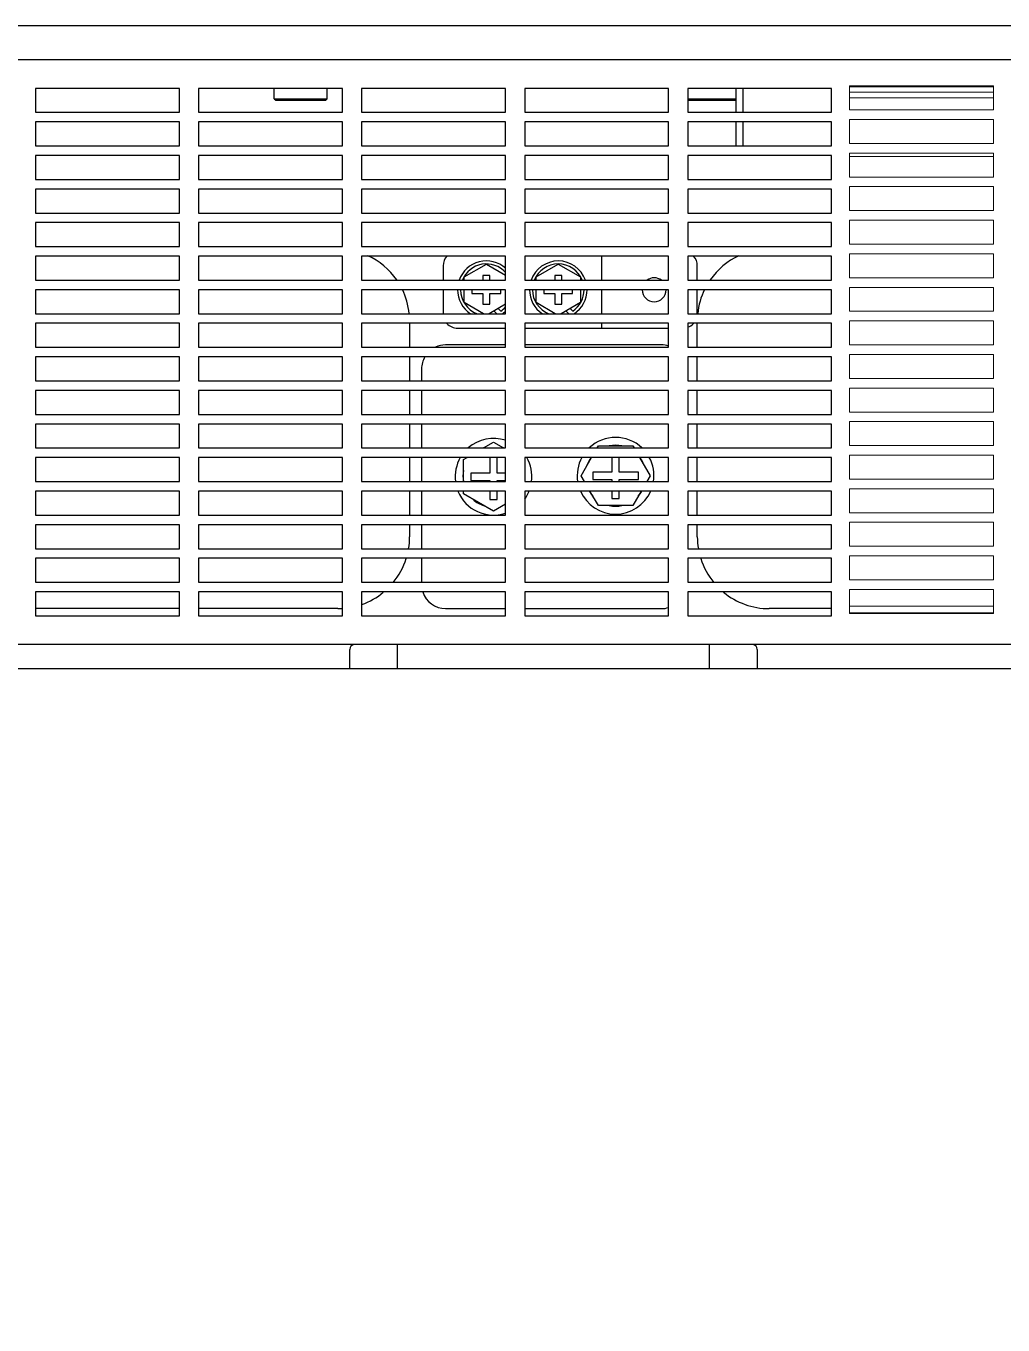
# Model space of a CAD drawing. Header units: millimetres. Extents: x 55614 to 110757, y -66981 to -47484.
# Drawn here: x 64354.6 to 64558.4, y -56817.1 to -56546.2 of the extents above; entities that cross this region are included whole.
import ezdxf

# ---------------------------------------------------------------- set-up
doc = ezdxf.new("R2010")
doc.units = ezdxf.units.MM
doc.layers.get('0').update_dxf_attribs({"lineweight": 15})
for name, color, linetype in [('2401-00258-M8-20HWMC_0', 7, 'Continuous'), ('2401-00300-M6-16HWMC_0', 7, 'Continuous'), ('2403-00027_S-M6-0_0', 7, 'Continuous'), ('4212-68099_1_0', 7, 'Continuous'), ('4212-88600-2_1_0', 7, 'Continuous'), ('4212-88600-2_2_0', 7, 'Continuous'), ('4215-06933_0', 7, 'Continuous'), ('4215-06934_0', 7, 'Continuous'), ('4215-07850_1_0', 7, 'Continuous')]:
    doc.layers.add(name, color=color, linetype=linetype)
doc.layers.add('THICK', color=7, linetype='Continuous', lineweight=0)

# ---------------------------------------------------------------- blocks, each defined once
blk = doc.blocks.new('2-1725')
at = {"linetype": 'Continuous'}
for p, q in [((-16530.38, -73638.45), (-16560.38, -73638.45)), ((-16560.38, -73638.45), (-16560.38, -73643.45)), ((-16530.38, -73638.65), (-16560.38, -73638.65)), ((-16530.38, -73643.45), (-16530.38, -73638.45)), ((-16560.38, -73639.75), (-16530.38, -73639.75)), ((-16560.38, -73640.95), (-16530.38, -73640.95)), ((-16560.38, -73643.45), (-16530.38, -73643.45)), ((-16530.38, -73645.45), (-16560.38, -73645.45)), ((-16560.38, -73645.45), (-16560.38, -73650.45)), ((-16530.38, -73650.45), (-16530.38, -73645.45)), ((-16560.38, -73650.45), (-16530.38, -73650.45)), ((-16530.38, -73652.45), (-16560.38, -73652.45)), ((-16560.38, -73652.45), (-16560.38, -73657.45)), ((-16560.38, -73653.15), (-16530.38, -73653.15)), ((-16530.38, -73657.45), (-16530.38, -73652.45)), ((-16560.38, -73657.45), (-16530.38, -73657.45)), ((-16530.38, -73659.45), (-16560.38, -73659.45)), ((-16560.38, -73659.45), (-16560.38, -73664.45)), ((-16530.38, -73664.45), (-16530.38, -73659.45)), ((-16560.38, -73664.45), (-16530.38, -73664.45)), ((-16530.38, -73666.45), (-16560.38, -73666.45)), ((-16560.38, -73666.45), (-16560.38, -73671.45)), ((-16530.38, -73671.45), (-16530.38, -73666.45)), ((-16560.38, -73671.45), (-16530.38, -73671.45)), ((-16530.38, -73673.45), (-16560.38, -73673.45)), ((-16560.38, -73673.45), (-16560.38, -73678.45)), ((-16530.38, -73678.45), (-16530.38, -73673.45)), ((-16560.38, -73678.45), (-16530.38, -73678.45)), ((-16530.38, -73680.45), (-16560.38, -73680.45)), ((-16560.38, -73680.45), (-16560.38, -73685.45)), ((-16530.38, -73685.45), (-16530.38, -73680.45)), ((-16560.38, -73685.45), (-16530.38, -73685.45)), ((-16530.38, -73687.45), (-16560.38, -73687.45)), ((-16560.38, -73687.45), (-16560.38, -73692.45)), ((-16530.38, -73692.45), (-16530.38, -73687.45)), ((-16560.38, -73692.45), (-16530.38, -73692.45)), ((-16530.38, -73694.45), (-16560.38, -73694.45)), ((-16560.38, -73694.45), (-16560.38, -73699.45)), ((-16530.38, -73699.45), (-16530.38, -73694.45)), ((-16560.38, -73699.45), (-16530.38, -73699.45)), ((-16530.38, -73701.45), (-16560.38, -73701.45)), ((-16560.38, -73701.45), (-16560.38, -73706.45)), ((-16530.38, -73706.45), (-16530.38, -73701.45)), ((-16560.38, -73706.45), (-16530.38, -73706.45)), ((-16530.38, -73708.45), (-16560.38, -73708.45)), ((-16560.38, -73708.45), (-16560.38, -73713.45)), ((-16530.38, -73713.45), (-16530.38, -73708.45)), ((-16560.38, -73713.45), (-16530.38, -73713.45)), ((-16530.38, -73715.45), (-16560.38, -73715.45)), ((-16560.38, -73715.45), (-16560.38, -73720.45)), ((-16530.38, -73720.45), (-16530.38, -73715.45)), ((-16560.38, -73720.45), (-16530.38, -73720.45)), ((-16530.38, -73722.45), (-16560.38, -73722.45)), ((-16560.38, -73722.45), (-16560.38, -73727.45)), ((-16530.38, -73727.45), (-16530.38, -73722.45)), ((-16560.38, -73727.45), (-16530.38, -73727.45)), ((-16530.38, -73729.45), (-16560.38, -73729.45)), ((-16560.38, -73729.45), (-16560.38, -73734.45)), ((-16530.38, -73734.45), (-16530.38, -73729.45)), ((-16560.38, -73734.45), (-16530.38, -73734.45)), ((-16530.38, -73736.45), (-16560.38, -73736.45)), ((-16560.38, -73736.45), (-16560.38, -73741.45)), ((-16530.38, -73741.45), (-16530.38, -73736.45)), ((-16560.38, -73741.45), (-16530.38, -73741.45)), ((-16530.38, -73743.45), (-16560.38, -73743.45)), ((-16560.38, -73743.45), (-16560.38, -73748.45)), ((-16530.38, -73748.45), (-16530.38, -73743.45)), ((-16530.38, -73746.95), (-16560.38, -73746.95)), ((-16560.38, -73748.32), (-16530.38, -73748.32)), ((-16560.38, -73748.45), (-16530.38, -73748.45))]:
    blk.add_line(p, q, dxfattribs=at)
at = {"color": 5}
blk.add_lwpolyline([(-18032.13, -73989.95), (-16317.13, -73989.95), (-16317.13, -73759.95), (-18032.13, -73759.95)], close=True, dxfattribs=at)
blk.add_lwpolyline([(-18032.13, -73989.95), (-16317.13, -73989.95), (-16317.13, -73759.95), (-18032.13, -73759.95)], close=True, dxfattribs=at)
blk.add_lwpolyline([(-18032.13, -73989.95), (-16317.13, -73989.95), (-16317.13, -73759.95), (-18032.13, -73759.95)], close=True, dxfattribs=at)
at = {"layer": '2401-00258-M8-20HWMC_0', "color": 7, "linetype": 'Continuous'}
for p, q in [((-16636.69, -73713.95), (-16634.63, -73712.76)), ((-16634.63, -73712.76), (-16632.57, -73713.95)), ((-16613.02, -73713.95), (-16612.77, -73713.52)), ((-16612.77, -73713.52), (-16605.58, -73713.52)), ((-16605.58, -73713.52), (-16605.33, -73713.95)), ((-16640.86, -73716.35), (-16640.16, -73715.95)), ((-16640.86, -73720.95), (-16640.86, -73716.35)), ((-16635.38, -73715.95), (-16635.38, -73719.2)), ((-16633.88, -73719.2), (-16633.88, -73715.95)), ((-16616.37, -73719.74), (-16614.17, -73715.95)), ((-16609.93, -73715.95), (-16609.93, -73718.99)), ((-16608.43, -73718.99), (-16608.43, -73715.95)), ((-16604.18, -73715.95), (-16601.99, -73719.74)), ((-16603.41, -73717.05), (-16603.49, -73717.13)), ((-16635.38, -73719.2), (-16639.38, -73719.2)), ((-16639.38, -73719.2), (-16639.38, -73720.7)), ((-16632.13, -73719.2), (-16633.88, -73719.2)), ((-16615.67, -73720.95), (-16616.37, -73719.74)), ((-16609.93, -73718.99), (-16613.93, -73718.99)), ((-16613.93, -73718.99), (-16613.93, -73720.49)), ((-16604.43, -73718.99), (-16608.43, -73718.99)), ((-16604.43, -73720.49), (-16604.43, -73718.99)), ((-16601.99, -73719.74), (-16602.68, -73720.95)), ((-16639.38, -73720.7), (-16635.38, -73720.7)), ((-16635.38, -73720.7), (-16635.38, -73720.95)), ((-16633.88, -73720.7), (-16632.13, -73720.7)), ((-16633.88, -73720.95), (-16633.88, -73720.7)), ((-16613.93, -73720.49), (-16609.93, -73720.49)), ((-16609.93, -73720.49), (-16609.93, -73720.95)), ((-16608.43, -73720.49), (-16604.43, -73720.49)), ((-16608.43, -73720.95), (-16608.43, -73720.49)), ((-16640.86, -73723.54), (-16640.86, -73722.95)), ((-16634.63, -73727.14), (-16640.86, -73723.54)), ((-16635.38, -73722.95), (-16635.38, -73724.7)), ((-16635.38, -73724.7), (-16633.88, -73724.7)), ((-16633.88, -73724.7), (-16633.88, -73722.95)), ((-16612.77, -73725.97), (-16614.52, -73722.95)), ((-16609.93, -73722.95), (-16609.93, -73724.49)), ((-16609.93, -73724.49), (-16608.43, -73724.49)), ((-16608.43, -73724.49), (-16608.43, -73722.95)), ((-16603.84, -73722.95), (-16605.58, -73725.97)), ((-16632.13, -73725.69), (-16634.63, -73727.14)), ((-16605.58, -73725.97), (-16612.77, -73725.97))]:
    blk.add_line(p, q, dxfattribs=at)
for centre, radius, start, end in [((-16609.18, -73719.74), 8, 46.5723, 133.4277), ((-16634.63, -73719.95), 8, 71.7652, 131.3046), ((-16634.63, -73719.95), 6.37, 108.0353, 109.2971), ((-16634.63, -73719.95), 6.37, 70.7029, 71.9647), ((-16609.18, -73719.74), 6.37, 78.0354, 101.9649), ((-16634.63, -73719.95), 8, 149.9582, 187.1863), ((-16634.63, -73719.95), 8, 352.8137, 30.0418), ((-16609.18, -73719.74), 8, 151.6376, 188.6715), ((-16609.18, -73719.74), 6.37, 143.2955, 161.9649), ((-16609.18, -73719.74), 6.37, 25.048, 36.6275), ((-16609.18, -73719.74), 8, 351.3285, 28.3624), ((-16634.63, -73719.95), 6.37, 168.0353, 189.0483), ((-16634.63, -73719.95), 8, 202.0565, 288.2348), ((-16634.63, -73719.95), 6.37, 228.0353, 251.9647), ((-16634.63, -73719.95), 8, 324.5271, 337.9435), ((-16609.18, -73719.74), 8, 203.6637, 336.3363), ((-16609.18, -73719.74), 6.37, 210.2989, 221.9649), ((-16609.18, -73719.74), 6.37, 318.0354, 329.7011), ((-16609.18, -73719.74), 6.37, 258.0354, 281.9649)]:
    blk.add_arc(centre, radius, start, end, dxfattribs=at)
at = {"layer": '2401-00300-M6-16HWMC_0', "color": 7, "linetype": 'Continuous'}
for p, q in [((-16640.77, -73678.27), (-16636.13, -73675.59)), ((-16636.13, -73675.59), (-16632.13, -73677.9)), ((-16625.77, -73678.27), (-16621.13, -73675.59)), ((-16621.13, -73675.59), (-16616.5, -73678.27)), ((-16640.77, -73678.95), (-16640.77, -73678.27)), ((-16635.38, -73677.95), (-16636.88, -73677.95)), ((-16636.88, -73677.95), (-16636.88, -73678.95)), ((-16635.38, -73678.95), (-16635.38, -73677.95)), ((-16625.77, -73678.95), (-16625.77, -73678.27)), ((-16620.38, -73677.95), (-16621.88, -73677.95)), ((-16621.88, -73677.95), (-16621.88, -73678.95)), ((-16620.38, -73678.95), (-16620.38, -73677.95)), ((-16616.5, -73678.27), (-16616.5, -73678.95)), ((-16640.77, -73683.62), (-16640.77, -73680.95)), ((-16639.13, -73680.95), (-16639.13, -73681.7)), ((-16639.13, -73681.7), (-16636.88, -73681.7)), ((-16636.88, -73681.7), (-16636.88, -73683.95)), ((-16635.38, -73681.7), (-16633.13, -73681.7)), ((-16635.38, -73683.95), (-16635.38, -73681.7)), ((-16633.13, -73681.7), (-16633.13, -73680.95)), ((-16625.77, -73683.62), (-16625.77, -73680.95)), ((-16624.13, -73680.95), (-16624.13, -73681.7)), ((-16624.13, -73681.7), (-16621.88, -73681.7)), ((-16621.88, -73681.7), (-16621.88, -73683.95)), ((-16620.38, -73681.7), (-16618.13, -73681.7)), ((-16620.38, -73683.95), (-16620.38, -73681.7)), ((-16618.13, -73681.7), (-16618.13, -73680.95)), ((-16616.5, -73680.95), (-16616.5, -73683.62)), ((-16636.75, -73685.95), (-16640.77, -73683.62)), ((-16636.88, -73683.95), (-16635.38, -73683.95)), ((-16632.13, -73683.99), (-16635.52, -73685.95)), ((-16621.75, -73685.95), (-16625.77, -73683.62)), ((-16621.88, -73683.95), (-16620.38, -73683.95)), ((-16616.5, -73683.62), (-16620.52, -73685.95)), ((-16634.54, -73685.38), (-16634.03, -73685.89)), ((-16633.12, -73685.4), (-16633.65, -73684.87)), ((-16619.54, -73685.38), (-16619.03, -73685.89)), ((-16618.12, -73685.4), (-16618.65, -73684.87))]:
    blk.add_line(p, q, dxfattribs=at)
for centre, radius, start, end in [((-16636.13, -73680.95), 6, 48.1287, 160.4814), ((-16636.13, -73680.95), 5.38, 41.88, 158.1011), ((-16621.13, -73680.95), 6, 19.5186, 160.4814), ((-16621.13, -73680.95), 5.38, 21.9007, 158.1011), ((-16636.13, -73680.95), 6, 180, 236.5861), ((-16636.13, -73680.95), 5.38, 180, 248.8338), ((-16621.13, -73680.95), 6, 180, 236.5861), ((-16621.13, -73680.95), 5.38, 180, 248.8338), ((-16621.13, -73680.95), 5.38, 304.1123, 0), ((-16621.13, -73680.95), 6, 303.4139, 0), ((-16636.13, -73680.95), 5.38, 304.1123, 318.2134), ((-16636.13, -73680.95), 5.38, 291.2761, 292.9799), ((-16636.13, -73680.95), 6, 303.4139, 311.8713), ((-16621.13, -73680.95), 5.38, 291.2761, 292.9799)]:
    blk.add_arc(centre, radius, start, end, dxfattribs=at)
at = {"layer": '2403-00027_S-M6-0_0', "color": 7, "linetype": 'Continuous'}
for p, q in [((-16680.36, -73641.15), (-16680.36, -73638.95)), ((-16680.36, -73641.15), (-16669.31, -73641.15)), ((-16680.36, -73641.15), (-16680.06, -73641.45)), ((-16680.06, -73641.45), (-16669.61, -73641.45)), ((-16669.31, -73641.15), (-16669.61, -73641.45)), ((-16669.31, -73641.15), (-16669.31, -73638.95)), ((-16594.13, -73641.15), (-16584.13, -73641.15)), ((-16594.13, -73641.45), (-16584.13, -73641.45))]:
    blk.add_line(p, q, dxfattribs=at)
at = {"layer": '4212-68099_1_0', "color": 7, "linetype": 'Continuous'}
blk.add_line((-16314.83, -73625.95), (-17149.43, -73625.95), dxfattribs=at)
at = {"layer": '4212-88600-2_1_0', "color": 7, "linetype": 'Continuous'}
for p, q in [((-16652.13, -73687.95), (-16652.13, -73692.95)), ((-16592.13, -73692.95), (-16592.13, -73687.95)), ((-16652.13, -73694.95), (-16652.13, -73699.95)), ((-16592.13, -73699.95), (-16592.13, -73694.95)), ((-16652.13, -73701.95), (-16652.13, -73706.95)), ((-16592.13, -73706.95), (-16592.13, -73701.95)), ((-16652.13, -73708.95), (-16652.13, -73713.95)), ((-16592.13, -73713.95), (-16592.13, -73708.95)), ((-16652.13, -73715.95), (-16652.13, -73720.95)), ((-16592.13, -73720.95), (-16592.13, -73715.95)), ((-16652.13, -73722.95), (-16652.13, -73727.95)), ((-16592.13, -73727.95), (-16592.13, -73722.95)), ((-16652.13, -73729.95), (-16652.13, -73732.45)), ((-16592.13, -73732.45), (-16592.13, -73729.95)), ((-16700.13, -73747.45), (-16730.13, -73747.45)), ((-16667.13, -73747.45), (-16696.13, -73747.45)), ((-16564.13, -73747.45), (-16577.13, -73747.45)), ((-16654.63, -73759.95), (-16654.63, -73754.95)), ((-16589.63, -73754.95), (-16589.63, -73759.95)), ((-16664.63, -73759.95), (-16664.63, -73755.94)), ((-16579.63, -73755.94), (-16579.63, -73759.95)), ((-17094.13, -73759.95), (-16370.13, -73759.95))]:
    blk.add_line(p, q, dxfattribs=at)
for centre, start, end in [((-16667.13, -73687.45), 34.815, 65.0889), ((-16577.13, -73687.45), 114.9111, 145.185), ((-16667.13, -73687.45), 5.8604, 25.8691), ((-16577.13, -73687.45), 154.1309, 174.1396), ((-16667.13, -73732.45), 350.2878, 0), ((-16577.13, -73732.45), 180, 189.7122), ((-16667.13, -73732.45), 320.3318, 342.4548), ((-16577.13, -73732.45), 197.5452, 219.6682), ((-16667.13, -73732.45), 289.6203, 309.3884), ((-16577.13, -73732.45), 230.6116, 270), ((-16667.13, -73732.45), 270, 273.92)]:
    blk.add_arc(centre, 15, start, end, dxfattribs=at)
for centre, start_param, end_param in [((-16663.63, -73755.94), 1.651081, 3.141593), ((-16580.63, -73755.94), 0, 1.490511)]:
    blk.add_ellipse(centre, major_axis=(1, 0), ratio=1, start_param=start_param, end_param=end_param, dxfattribs=at)
at = {"layer": '4212-88600-2_2_0', "color": 7, "linetype": 'Continuous'}
for p, q in [((-16632.13, -73692.45), (-16644.63, -73692.45)), ((-16599.63, -73692.45), (-16628.13, -73692.45)), ((-16649.63, -73697.45), (-16649.63, -73699.95)), ((-16649.63, -73701.95), (-16649.63, -73706.95)), ((-16649.63, -73708.95), (-16649.63, -73713.95)), ((-16649.63, -73715.95), (-16649.63, -73720.95)), ((-16649.63, -73722.95), (-16649.63, -73727.95)), ((-16649.63, -73729.95), (-16649.63, -73734.95)), ((-16649.63, -73736.95), (-16649.63, -73741.95)), ((-16644.63, -73747.45), (-16632.13, -73747.45)), ((-16628.13, -73747.45), (-16599.63, -73747.45))]:
    blk.add_line(p, q, dxfattribs=at)
for centre, start, end in [((-16644.63, -73697.45), 90, 114.9111), ((-16599.63, -73697.45), 72.4548, 90), ((-16644.63, -73697.45), 150, 180), ((-16644.63, -73742.45), 197.5452, 270), ((-16599.63, -73742.45), 270, 287.5452)]:
    blk.add_arc(centre, 5, start, end, dxfattribs=at)
at = {"layer": '4215-06933_0', "color": 7, "linetype": 'Continuous'}
for p, q in [((-16612.13, -73673.95), (-16612.13, -73678.95)), ((-16645.13, -73675.95), (-16645.13, -73678.95)), ((-16592.13, -73678.95), (-16592.13, -73675.95)), ((-16645.13, -73680.95), (-16645.13, -73685.95)), ((-16612.13, -73680.95), (-16612.13, -73685.95)), ((-16592.13, -73685.95), (-16592.13, -73680.95)), ((-16642.13, -73688.95), (-16632.13, -73688.95)), ((-16628.13, -73688.95), (-16598.13, -73688.95)), ((-16612.13, -73687.95), (-16612.13, -73688.95))]:
    blk.add_line(p, q, dxfattribs=at)
for centre, radius, start, end in [((-16642.13, -73675.95), 3, 137.9125, 180), ((-16595.13, -73675.95), 3, 0, 42.0875), ((-16601.13, -73680.95), 2.5, 53.277, 126.723), ((-16601.13, -73680.95), 2.5, 180, 0), ((-16642.13, -73685.95), 3, 222.0875, 270), ((-16595.13, -73685.95), 3, 289.6203, 317.9125)]:
    blk.add_arc(centre, radius, start, end, dxfattribs=at)
at = {"layer": '4215-06934_0', "color": 7, "linetype": 'Continuous'}
for p, q in [((-17152.13, -73632.95), (-16312.13, -73632.95)), ((-16700.13, -73638.95), (-16730.13, -73638.95)), ((-16730.13, -73638.95), (-16730.13, -73643.95)), ((-16700.13, -73643.95), (-16700.13, -73638.95)), ((-16666.13, -73638.95), (-16696.13, -73638.95)), ((-16696.13, -73638.95), (-16696.13, -73643.95)), ((-16666.13, -73643.95), (-16666.13, -73638.95)), ((-16632.13, -73638.95), (-16662.13, -73638.95)), ((-16662.13, -73638.95), (-16662.13, -73643.95)), ((-16632.13, -73643.95), (-16632.13, -73638.95)), ((-16598.13, -73638.95), (-16628.13, -73638.95)), ((-16628.13, -73638.95), (-16628.13, -73643.95)), ((-16598.13, -73643.95), (-16598.13, -73638.95)), ((-16564.13, -73638.95), (-16594.13, -73638.95)), ((-16594.13, -73638.95), (-16594.13, -73643.95)), ((-16564.13, -73643.95), (-16564.13, -73638.95)), ((-16730.13, -73643.95), (-16700.13, -73643.95)), ((-16696.13, -73643.95), (-16666.13, -73643.95)), ((-16662.13, -73643.95), (-16632.13, -73643.95)), ((-16628.13, -73643.95), (-16598.13, -73643.95)), ((-16594.13, -73643.95), (-16564.13, -73643.95)), ((-16700.13, -73645.95), (-16730.13, -73645.95)), ((-16730.13, -73645.95), (-16730.13, -73650.95)), ((-16700.13, -73650.95), (-16700.13, -73645.95)), ((-16666.13, -73645.95), (-16696.13, -73645.95)), ((-16696.13, -73645.95), (-16696.13, -73650.95)), ((-16666.13, -73650.95), (-16666.13, -73645.95)), ((-16632.13, -73645.95), (-16662.13, -73645.95)), ((-16662.13, -73645.95), (-16662.13, -73650.95)), ((-16632.13, -73650.95), (-16632.13, -73645.95)), ((-16598.13, -73645.95), (-16628.13, -73645.95)), ((-16628.13, -73645.95), (-16628.13, -73650.95)), ((-16598.13, -73650.95), (-16598.13, -73645.95)), ((-16564.13, -73645.95), (-16594.13, -73645.95)), ((-16594.13, -73645.95), (-16594.13, -73650.95)), ((-16564.13, -73650.95), (-16564.13, -73645.95)), ((-16730.13, -73650.95), (-16700.13, -73650.95)), ((-16696.13, -73650.95), (-16666.13, -73650.95)), ((-16662.13, -73650.95), (-16632.13, -73650.95)), ((-16628.13, -73650.95), (-16598.13, -73650.95)), ((-16594.13, -73650.95), (-16564.13, -73650.95)), ((-16700.13, -73652.95), (-16730.13, -73652.95)), ((-16730.13, -73652.95), (-16730.13, -73657.95)), ((-16700.13, -73657.95), (-16700.13, -73652.95)), ((-16666.13, -73652.95), (-16696.13, -73652.95)), ((-16696.13, -73652.95), (-16696.13, -73657.95)), ((-16666.13, -73657.95), (-16666.13, -73652.95)), ((-16632.13, -73652.95), (-16662.13, -73652.95)), ((-16662.13, -73652.95), (-16662.13, -73657.95)), ((-16632.13, -73657.95), (-16632.13, -73652.95)), ((-16598.13, -73652.95), (-16628.13, -73652.95)), ((-16628.13, -73652.95), (-16628.13, -73657.95)), ((-16598.13, -73657.95), (-16598.13, -73652.95)), ((-16564.13, -73652.95), (-16594.13, -73652.95)), ((-16594.13, -73652.95), (-16594.13, -73657.95)), ((-16564.13, -73657.95), (-16564.13, -73652.95)), ((-16730.13, -73657.95), (-16700.13, -73657.95)), ((-16700.13, -73659.95), (-16730.13, -73659.95)), ((-16730.13, -73659.95), (-16730.13, -73664.95)), ((-16700.13, -73664.95), (-16700.13, -73659.95)), ((-16696.13, -73657.95), (-16666.13, -73657.95)), ((-16666.13, -73659.95), (-16696.13, -73659.95)), ((-16696.13, -73659.95), (-16696.13, -73664.95)), ((-16666.13, -73664.95), (-16666.13, -73659.95)), ((-16662.13, -73657.95), (-16632.13, -73657.95)), ((-16632.13, -73659.95), (-16662.13, -73659.95)), ((-16662.13, -73659.95), (-16662.13, -73664.95)), ((-16632.13, -73664.95), (-16632.13, -73659.95)), ((-16628.13, -73657.95), (-16598.13, -73657.95)), ((-16598.13, -73659.95), (-16628.13, -73659.95)), ((-16628.13, -73659.95), (-16628.13, -73664.95)), ((-16598.13, -73664.95), (-16598.13, -73659.95)), ((-16594.13, -73657.95), (-16564.13, -73657.95)), ((-16564.13, -73659.95), (-16594.13, -73659.95)), ((-16594.13, -73659.95), (-16594.13, -73664.95)), ((-16564.13, -73664.95), (-16564.13, -73659.95)), ((-16730.13, -73664.95), (-16700.13, -73664.95)), ((-16696.13, -73664.95), (-16666.13, -73664.95)), ((-16662.13, -73664.95), (-16632.13, -73664.95)), ((-16628.13, -73664.95), (-16598.13, -73664.95)), ((-16594.13, -73664.95), (-16564.13, -73664.95)), ((-16700.13, -73666.95), (-16730.13, -73666.95)), ((-16730.13, -73666.95), (-16730.13, -73671.95)), ((-16700.13, -73671.95), (-16700.13, -73666.95)), ((-16666.13, -73666.95), (-16696.13, -73666.95)), ((-16696.13, -73666.95), (-16696.13, -73671.95)), ((-16666.13, -73671.95), (-16666.13, -73666.95)), ((-16632.13, -73666.95), (-16662.13, -73666.95)), ((-16662.13, -73666.95), (-16662.13, -73671.95)), ((-16632.13, -73671.95), (-16632.13, -73666.95)), ((-16598.13, -73666.95), (-16628.13, -73666.95)), ((-16628.13, -73666.95), (-16628.13, -73671.95)), ((-16598.13, -73671.95), (-16598.13, -73666.95)), ((-16564.13, -73666.95), (-16594.13, -73666.95)), ((-16594.13, -73666.95), (-16594.13, -73671.95)), ((-16564.13, -73671.95), (-16564.13, -73666.95)), ((-16730.13, -73671.95), (-16700.13, -73671.95)), ((-16700.13, -73673.95), (-16730.13, -73673.95)), ((-16730.13, -73673.95), (-16730.13, -73678.95)), ((-16700.13, -73678.95), (-16700.13, -73673.95)), ((-16696.13, -73671.95), (-16666.13, -73671.95)), ((-16666.13, -73673.95), (-16696.13, -73673.95)), ((-16696.13, -73673.95), (-16696.13, -73678.95)), ((-16666.13, -73678.95), (-16666.13, -73673.95)), ((-16662.13, -73671.95), (-16632.13, -73671.95)), ((-16632.13, -73673.95), (-16662.13, -73673.95)), ((-16662.13, -73673.95), (-16662.13, -73678.95)), ((-16632.13, -73678.95), (-16632.13, -73673.95)), ((-16628.13, -73671.95), (-16598.13, -73671.95)), ((-16598.13, -73673.95), (-16628.13, -73673.95)), ((-16628.13, -73673.95), (-16628.13, -73678.95)), ((-16598.13, -73678.95), (-16598.13, -73673.95)), ((-16594.13, -73671.95), (-16564.13, -73671.95)), ((-16564.13, -73673.95), (-16594.13, -73673.95)), ((-16594.13, -73673.95), (-16594.13, -73678.95)), ((-16564.13, -73678.95), (-16564.13, -73673.95)), ((-16730.13, -73678.95), (-16700.13, -73678.95)), ((-16696.13, -73678.95), (-16666.13, -73678.95)), ((-16662.13, -73678.95), (-16632.13, -73678.95)), ((-16628.13, -73678.95), (-16598.13, -73678.95)), ((-16594.13, -73678.95), (-16564.13, -73678.95)), ((-16700.13, -73680.95), (-16730.13, -73680.95)), ((-16730.13, -73680.95), (-16730.13, -73685.95)), ((-16700.13, -73685.95), (-16700.13, -73680.95)), ((-16666.13, -73680.95), (-16696.13, -73680.95)), ((-16696.13, -73680.95), (-16696.13, -73685.95)), ((-16666.13, -73685.95), (-16666.13, -73680.95)), ((-16632.13, -73680.95), (-16662.13, -73680.95)), ((-16662.13, -73680.95), (-16662.13, -73685.95)), ((-16632.13, -73685.95), (-16632.13, -73680.95)), ((-16598.13, -73680.95), (-16628.13, -73680.95)), ((-16628.13, -73680.95), (-16628.13, -73685.95)), ((-16598.13, -73685.95), (-16598.13, -73680.95)), ((-16564.13, -73680.95), (-16594.13, -73680.95)), ((-16594.13, -73680.95), (-16594.13, -73685.95)), ((-16564.13, -73685.95), (-16564.13, -73680.95)), ((-16730.13, -73685.95), (-16700.13, -73685.95)), ((-16696.13, -73685.95), (-16666.13, -73685.95)), ((-16662.13, -73685.95), (-16632.13, -73685.95)), ((-16628.13, -73685.95), (-16598.13, -73685.95)), ((-16594.13, -73685.95), (-16564.13, -73685.95)), ((-16700.13, -73687.95), (-16730.13, -73687.95)), ((-16730.13, -73687.95), (-16730.13, -73692.95)), ((-16700.13, -73692.95), (-16700.13, -73687.95)), ((-16666.13, -73687.95), (-16696.13, -73687.95)), ((-16696.13, -73687.95), (-16696.13, -73692.95)), ((-16666.13, -73692.95), (-16666.13, -73687.95)), ((-16632.13, -73687.95), (-16662.13, -73687.95)), ((-16662.13, -73687.95), (-16662.13, -73692.95)), ((-16632.13, -73692.95), (-16632.13, -73687.95)), ((-16598.13, -73687.95), (-16628.13, -73687.95)), ((-16628.13, -73687.95), (-16628.13, -73692.95)), ((-16598.13, -73692.95), (-16598.13, -73687.95)), ((-16564.13, -73687.95), (-16594.13, -73687.95)), ((-16594.13, -73687.95), (-16594.13, -73692.95)), ((-16564.13, -73692.95), (-16564.13, -73687.95)), ((-16730.13, -73692.95), (-16700.13, -73692.95)), ((-16700.13, -73694.95), (-16730.13, -73694.95)), ((-16730.13, -73694.95), (-16730.13, -73699.95)), ((-16700.13, -73699.95), (-16700.13, -73694.95)), ((-16696.13, -73692.95), (-16666.13, -73692.95)), ((-16666.13, -73694.95), (-16696.13, -73694.95)), ((-16696.13, -73694.95), (-16696.13, -73699.95)), ((-16666.13, -73699.95), (-16666.13, -73694.95)), ((-16662.13, -73692.95), (-16632.13, -73692.95)), ((-16632.13, -73694.95), (-16662.13, -73694.95)), ((-16662.13, -73694.95), (-16662.13, -73699.95)), ((-16632.13, -73699.95), (-16632.13, -73694.95)), ((-16628.13, -73692.95), (-16598.13, -73692.95)), ((-16598.13, -73694.95), (-16628.13, -73694.95)), ((-16628.13, -73694.95), (-16628.13, -73699.95)), ((-16598.13, -73699.95), (-16598.13, -73694.95)), ((-16594.13, -73692.95), (-16564.13, -73692.95)), ((-16564.13, -73694.95), (-16594.13, -73694.95)), ((-16594.13, -73694.95), (-16594.13, -73699.95)), ((-16564.13, -73699.95), (-16564.13, -73694.95)), ((-16730.13, -73699.95), (-16700.13, -73699.95)), ((-16696.13, -73699.95), (-16666.13, -73699.95)), ((-16662.13, -73699.95), (-16632.13, -73699.95)), ((-16628.13, -73699.95), (-16598.13, -73699.95)), ((-16594.13, -73699.95), (-16564.13, -73699.95)), ((-16700.13, -73701.95), (-16730.13, -73701.95)), ((-16730.13, -73701.95), (-16730.13, -73706.95)), ((-16700.13, -73706.95), (-16700.13, -73701.95)), ((-16666.13, -73701.95), (-16696.13, -73701.95)), ((-16696.13, -73701.95), (-16696.13, -73706.95)), ((-16666.13, -73706.95), (-16666.13, -73701.95)), ((-16632.13, -73701.95), (-16662.13, -73701.95)), ((-16662.13, -73701.95), (-16662.13, -73706.95)), ((-16632.13, -73706.95), (-16632.13, -73701.95)), ((-16598.13, -73701.95), (-16628.13, -73701.95)), ((-16628.13, -73701.95), (-16628.13, -73706.95)), ((-16598.13, -73706.95), (-16598.13, -73701.95)), ((-16564.13, -73701.95), (-16594.13, -73701.95)), ((-16594.13, -73701.95), (-16594.13, -73706.95)), ((-16564.13, -73706.95), (-16564.13, -73701.95)), ((-16730.13, -73706.95), (-16700.13, -73706.95)), ((-16700.13, -73708.95), (-16730.13, -73708.95)), ((-16730.13, -73708.95), (-16730.13, -73713.95)), ((-16700.13, -73713.95), (-16700.13, -73708.95)), ((-16696.13, -73706.95), (-16666.13, -73706.95)), ((-16666.13, -73708.95), (-16696.13, -73708.95)), ((-16696.13, -73708.95), (-16696.13, -73713.95)), ((-16666.13, -73713.95), (-16666.13, -73708.95)), ((-16662.13, -73706.95), (-16632.13, -73706.95)), ((-16632.13, -73708.95), (-16662.13, -73708.95)), ((-16662.13, -73708.95), (-16662.13, -73713.95)), ((-16632.13, -73713.95), (-16632.13, -73708.95)), ((-16628.13, -73706.95), (-16598.13, -73706.95)), ((-16598.13, -73708.95), (-16628.13, -73708.95)), ((-16628.13, -73708.95), (-16628.13, -73713.95)), ((-16598.13, -73713.95), (-16598.13, -73708.95)), ((-16594.13, -73706.95), (-16564.13, -73706.95)), ((-16564.13, -73708.95), (-16594.13, -73708.95)), ((-16594.13, -73708.95), (-16594.13, -73713.95)), ((-16564.13, -73713.95), (-16564.13, -73708.95)), ((-16730.13, -73713.95), (-16700.13, -73713.95)), ((-16696.13, -73713.95), (-16666.13, -73713.95)), ((-16662.13, -73713.95), (-16632.13, -73713.95)), ((-16628.13, -73713.95), (-16598.13, -73713.95)), ((-16594.13, -73713.95), (-16564.13, -73713.95)), ((-16700.13, -73715.95), (-16730.13, -73715.95)), ((-16730.13, -73715.95), (-16730.13, -73720.95)), ((-16700.13, -73720.95), (-16700.13, -73715.95)), ((-16666.13, -73715.95), (-16696.13, -73715.95)), ((-16696.13, -73715.95), (-16696.13, -73720.95)), ((-16666.13, -73720.95), (-16666.13, -73715.95)), ((-16632.13, -73715.95), (-16662.13, -73715.95)), ((-16662.13, -73715.95), (-16662.13, -73720.95)), ((-16632.13, -73720.95), (-16632.13, -73715.95)), ((-16598.13, -73715.95), (-16628.13, -73715.95)), ((-16628.13, -73715.95), (-16628.13, -73720.95)), ((-16598.13, -73720.95), (-16598.13, -73715.95)), ((-16564.13, -73715.95), (-16594.13, -73715.95)), ((-16594.13, -73715.95), (-16594.13, -73720.95)), ((-16564.13, -73720.95), (-16564.13, -73715.95)), ((-16730.13, -73720.95), (-16700.13, -73720.95)), ((-16696.13, -73720.95), (-16666.13, -73720.95)), ((-16662.13, -73720.95), (-16632.13, -73720.95)), ((-16628.13, -73720.95), (-16598.13, -73720.95)), ((-16594.13, -73720.95), (-16564.13, -73720.95)), ((-16700.13, -73722.95), (-16730.13, -73722.95)), ((-16730.13, -73722.95), (-16730.13, -73727.95)), ((-16700.13, -73727.95), (-16700.13, -73722.95)), ((-16666.13, -73722.95), (-16696.13, -73722.95)), ((-16696.13, -73722.95), (-16696.13, -73727.95)), ((-16666.13, -73727.95), (-16666.13, -73722.95)), ((-16632.13, -73722.95), (-16662.13, -73722.95)), ((-16662.13, -73722.95), (-16662.13, -73727.95)), ((-16632.13, -73727.95), (-16632.13, -73722.95)), ((-16598.13, -73722.95), (-16628.13, -73722.95)), ((-16628.13, -73722.95), (-16628.13, -73727.95)), ((-16598.13, -73727.95), (-16598.13, -73722.95)), ((-16564.13, -73722.95), (-16594.13, -73722.95)), ((-16594.13, -73722.95), (-16594.13, -73727.95)), ((-16564.13, -73727.95), (-16564.13, -73722.95)), ((-16730.13, -73727.95), (-16700.13, -73727.95)), ((-16696.13, -73727.95), (-16666.13, -73727.95)), ((-16662.13, -73727.95), (-16632.13, -73727.95)), ((-16628.13, -73727.95), (-16598.13, -73727.95)), ((-16594.13, -73727.95), (-16564.13, -73727.95)), ((-16700.13, -73729.95), (-16730.13, -73729.95)), ((-16730.13, -73729.95), (-16730.13, -73734.95)), ((-16700.13, -73734.95), (-16700.13, -73729.95)), ((-16666.13, -73729.95), (-16696.13, -73729.95)), ((-16696.13, -73729.95), (-16696.13, -73734.95)), ((-16666.13, -73734.95), (-16666.13, -73729.95)), ((-16632.13, -73729.95), (-16662.13, -73729.95)), ((-16662.13, -73729.95), (-16662.13, -73734.95)), ((-16632.13, -73734.95), (-16632.13, -73729.95)), ((-16598.13, -73729.95), (-16628.13, -73729.95)), ((-16628.13, -73729.95), (-16628.13, -73734.95)), ((-16598.13, -73734.95), (-16598.13, -73729.95)), ((-16564.13, -73729.95), (-16594.13, -73729.95)), ((-16594.13, -73729.95), (-16594.13, -73734.95)), ((-16564.13, -73734.95), (-16564.13, -73729.95)), ((-16730.13, -73734.95), (-16700.13, -73734.95)), ((-16696.13, -73734.95), (-16666.13, -73734.95)), ((-16662.13, -73734.95), (-16632.13, -73734.95)), ((-16628.13, -73734.95), (-16598.13, -73734.95)), ((-16594.13, -73734.95), (-16564.13, -73734.95)), ((-16700.13, -73736.95), (-16730.13, -73736.95)), ((-16730.13, -73736.95), (-16730.13, -73741.95)), ((-16700.13, -73741.95), (-16700.13, -73736.95)), ((-16666.13, -73736.95), (-16696.13, -73736.95)), ((-16696.13, -73736.95), (-16696.13, -73741.95)), ((-16666.13, -73741.95), (-16666.13, -73736.95)), ((-16632.13, -73736.95), (-16662.13, -73736.95)), ((-16662.13, -73736.95), (-16662.13, -73741.95)), ((-16632.13, -73741.95), (-16632.13, -73736.95)), ((-16598.13, -73736.95), (-16628.13, -73736.95)), ((-16628.13, -73736.95), (-16628.13, -73741.95)), ((-16598.13, -73741.95), (-16598.13, -73736.95)), ((-16564.13, -73736.95), (-16594.13, -73736.95)), ((-16594.13, -73736.95), (-16594.13, -73741.95)), ((-16564.13, -73741.95), (-16564.13, -73736.95)), ((-16730.13, -73741.95), (-16700.13, -73741.95)), ((-16700.13, -73743.95), (-16730.13, -73743.95)), ((-16730.13, -73743.95), (-16730.13, -73748.95)), ((-16700.13, -73748.95), (-16700.13, -73743.95)), ((-16696.13, -73741.95), (-16666.13, -73741.95)), ((-16666.13, -73743.95), (-16696.13, -73743.95)), ((-16696.13, -73743.95), (-16696.13, -73748.95)), ((-16666.13, -73748.95), (-16666.13, -73743.95)), ((-16662.13, -73741.95), (-16632.13, -73741.95)), ((-16632.13, -73743.95), (-16662.13, -73743.95)), ((-16662.13, -73743.95), (-16662.13, -73748.95)), ((-16632.13, -73748.95), (-16632.13, -73743.95)), ((-16628.13, -73741.95), (-16598.13, -73741.95)), ((-16598.13, -73743.95), (-16628.13, -73743.95)), ((-16628.13, -73743.95), (-16628.13, -73748.95)), ((-16598.13, -73748.95), (-16598.13, -73743.95)), ((-16594.13, -73741.95), (-16564.13, -73741.95)), ((-16564.13, -73743.95), (-16594.13, -73743.95)), ((-16594.13, -73743.95), (-16594.13, -73748.95)), ((-16564.13, -73748.95), (-16564.13, -73743.95)), ((-16730.13, -73748.95), (-16700.13, -73748.95)), ((-16696.13, -73748.95), (-16666.13, -73748.95)), ((-16662.13, -73748.95), (-16632.13, -73748.95)), ((-16628.13, -73748.95), (-16598.13, -73748.95)), ((-16594.13, -73748.95), (-16564.13, -73748.95)), ((-16312.13, -73754.95), (-17152.13, -73754.95))]:
    blk.add_line(p, q, dxfattribs=at)
at = {"layer": '4215-07850_1_0', "color": 7, "linetype": 'Continuous'}
for p, q in [((-16584.13, -73638.95), (-16584.13, -73643.95)), ((-16582.63, -73638.95), (-16582.63, -73643.95)), ((-16584.13, -73645.95), (-16584.13, -73650.95)), ((-16582.63, -73645.95), (-16582.63, -73650.95))]:
    blk.add_line(p, q, dxfattribs=at)

msp = doc.modelspace()

# ---------------------------------------------------------------- block references
at = {"layer": 'THICK', "lineweight": -3}
msp.add_blockref('2-1725', (81086.76, 17079.761), dxfattribs=at)

doc.saveas('drawing.dxf')
